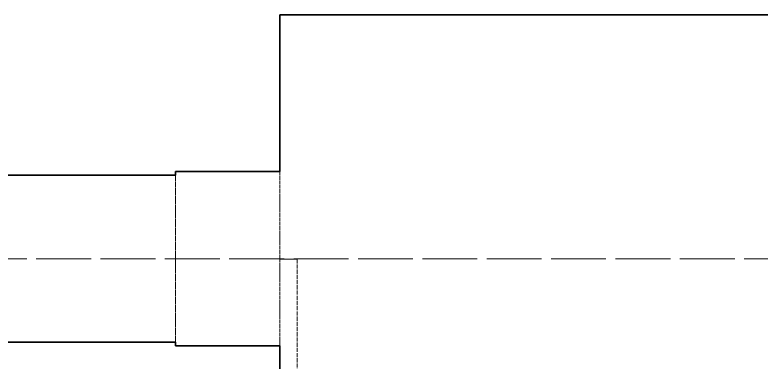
# Model space of a CAD drawing. Header units: millimetres. Extents: x 11674 to 41081, y 10956 to 31751.
# Drawn here: x 22501.5 to 22715.9, y 19242.8 to 19342.4 of the extents above; entities that cross this region are included whole.
import ezdxf

# ---------------------------------------------------------------- set-up
doc = ezdxf.new("R2010")
doc.units = ezdxf.units.MM
doc.linetypes.add('DASHDOT', pattern=[18.5, 12, -3, 0.5, -3])
doc.linetypes.add('DASHED', pattern=[15, 12, -3])

# ---------------------------------------------------------------- blocks, each defined once
blk = doc.blocks.new('A$C55E021B5')
at = {"color": 7, "lineweight": 35, "ltscale": 0.466666}
blk.add_line((999.76, 1140.5), (719.76, 1140.5), dxfattribs=at)
at = {"color": 7, "lineweight": 35, "ltscale": 0.091667}
blk.add_line((999.76, 1140.5), (1054.76, 1140.5), dxfattribs=at)
at = {"color": 7, "lineweight": 35, "ltscale": 0.008333}
blk.add_line((1059.76, 1140.5), (1054.76, 1140.5), dxfattribs=at)
at = {"color": 7, "lineweight": 35, "ltscale": 0.075}
blk.add_line((1059.76, 1140.5), (1059.76, 1095.5), dxfattribs=at)
at = {"color": 7, "lineweight": 35, "ltscale": 0.05}
for p, q in [((1089.76, 1095.5), (1059.76, 1095.5)), ((1089.76, 1045.5), (1059.76, 1045.5))]:
    blk.add_line(p, q, dxfattribs=at)
at = {"color": 7, "linetype": 'DASHED', "lineweight": 13, "ltscale": 0.041667}
for p, q in [((1059.76, 1095.5), (1059.76, 1070.5)), ((1059.76, 1070.5), (1059.76, 1045.5))]:
    blk.add_line(p, q, dxfattribs=at)
at = {"color": 7, "lineweight": 35, "ltscale": 0.001667}
for p, q in [((1089.76, 1095.5), (1089.76, 1094.5)), ((1089.76, 1046.5), (1089.76, 1045.5))]:
    blk.add_line(p, q, dxfattribs=at)
at = {"color": 7, "lineweight": 35, "ltscale": 0.183334}
for p, q in [((1199.76, 1094.5), (1089.76, 1094.5)), ((1199.76, 1046.5), (1089.76, 1046.5))]:
    blk.add_line(p, q, dxfattribs=at)
at = {"color": 7, "linetype": 'DASHED', "lineweight": 13, "ltscale": 0.04}
for p, q in [((1089.76, 1094.5), (1089.76, 1070.5)), ((1089.76, 1070.5), (1089.76, 1046.5))]:
    blk.add_line(p, q, dxfattribs=at)
at = {"color": 7, "linetype": 'DASHDOT', "lineweight": 13}
for p, q in [((451.76, 1070.5), (1267.76, 1070.5)), ((1440.5, 1070.5), (654.5, 1070.5))]:
    blk.add_line(p, q, dxfattribs=at)
at = {"color": 7, "linetype": 'DASHED', "lineweight": 13, "ltscale": 0.099773}
blk.add_line((1054.76, 1070.36), (1054.76, 1010.5), dxfattribs=at)
at = {"color": 7, "linetype": 'DASHED', "lineweight": 13, "ltscale": 0.008333}
blk.add_line((1059.76, 1070.36), (1054.76, 1070.36), dxfattribs=at)
at = {"color": 7, "lineweight": 35, "ltscale": 0.091666}
blk.add_line((1059.76, 1045.5), (1059.76, 990.5), dxfattribs=at)
blk = doc.blocks.new('1')
at = {"xscale": -1}
blk.add_blockref('A$C55E021B5', (23637.35, 18201.93), dxfattribs=at)

msp = doc.modelspace()

# ---------------------------------------------------------------- block references
msp.add_blockref('1', (0, 0))

doc.saveas('drawing.dxf')
